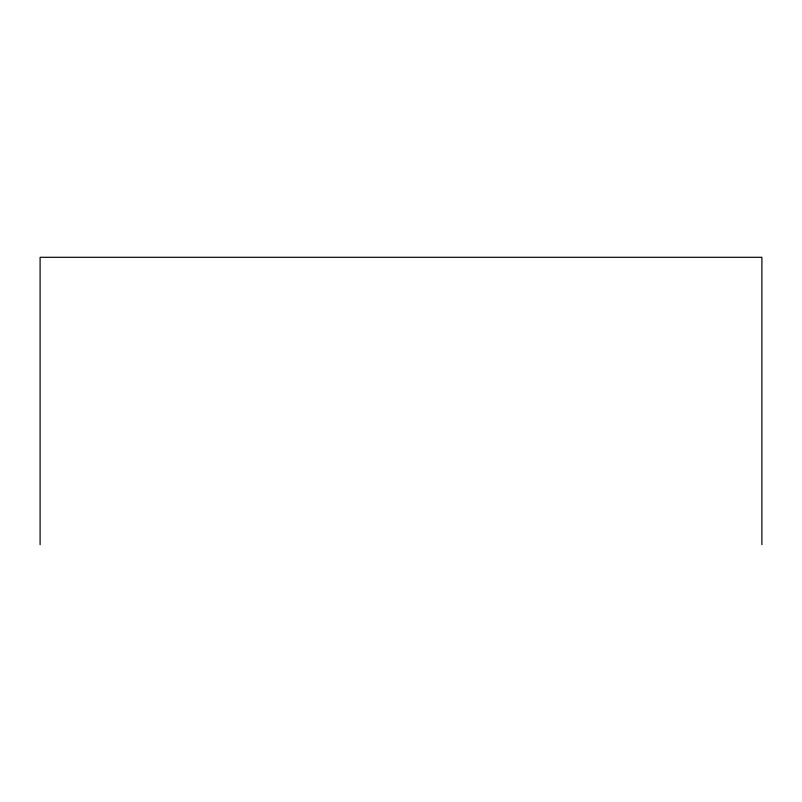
<?xml version="1.0" encoding="UTF-8"?>
<svg xmlns="http://www.w3.org/2000/svg" width="802" height="802" viewBox="0 0 802 802"><rect width="100%" height="100%" fill="white"/><g stroke="black" fill="none" stroke-linecap="round" stroke-linejoin="round"><path stroke-width="1.2" d="M761.9 544.698L761.9 257.302L40.1 257.302L40.1 544.698"/></g></svg>
